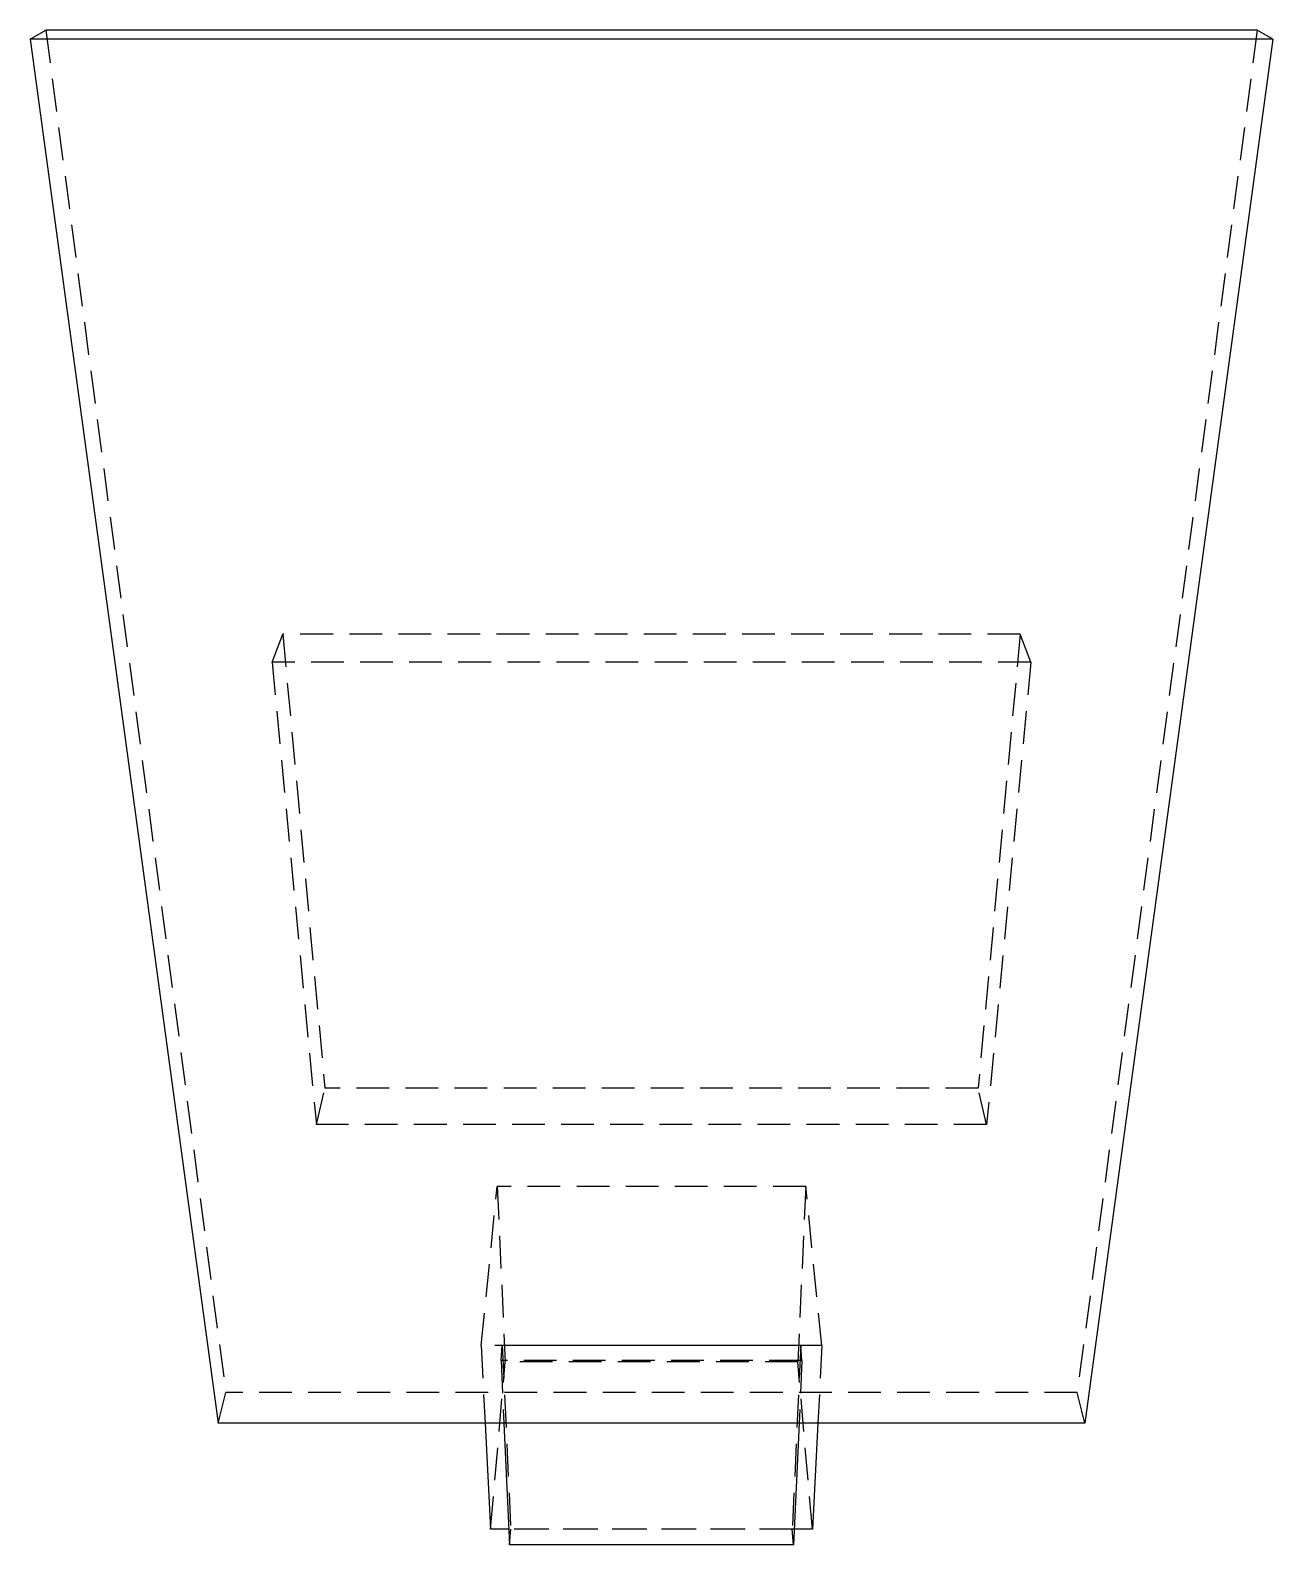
# Model space of a CAD drawing. Header units: millimetres. Extents: x -121 to 121, y -131 to 163.
import ezdxf

# ---------------------------------------------------------------- set-up
doc = ezdxf.new("R2010")
doc.units = ezdxf.units.MM
doc.linetypes.add('HIDDEN', pattern=[9.525, 6.35, -3.175])
doc.layers.add('hidden', color=7, linetype='HIDDEN')
doc.layers.add('visible', color=7, linetype='CONTINUOUS')

msp = doc.modelspace()

# ---------------------------------------------------------------- linework, layer by layer
at = {"layer": 'hidden'}
for p, q in [((-117.54, 163.22), (-82.61, -101.08)), ((117.54, 163.22), (82.61, -101.08)), ((-73.64, 40.6), (-71.55, 46.04)), ((71.55, 46.04), (-71.55, 46.04)), ((-71.55, 46.04), (-63.39, -42.01)), ((71.55, 46.04), (63.39, -42.01)), ((73.64, 40.6), (71.55, 46.04)), ((73.64, 40.6), (-73.64, 40.6)), ((-73.64, 40.6), (-65.03, -49.09)), ((73.64, 40.6), (65.03, -49.09)), ((-65.03, -49.09), (-63.39, -42.01)), ((63.39, -42.01), (-63.39, -42.01)), ((65.03, -49.09), (63.39, -42.01)), ((65.03, -49.09), (-65.03, -49.09)), ((-33.08, -91.96), (-29.93, -61.12)), ((29.93, -61.12), (-29.93, -61.12)), ((-29.93, -61.12), (-28.4, -95.09)), ((29.93, -61.12), (28.4, -95.09)), ((33.08, -91.96), (29.93, -61.12)), ((33.08, -91.96), (-33.08, -91.96)), ((-33.08, -91.96), (-32.3, -107.02)), ((-29.2, -94.83), (-28.95, -91.96)), ((28.95, -91.96), (-28.95, -91.96)), ((-28.95, -91.96), (-27.32, -127.58)), ((28.95, -91.96), (27.32, -127.58)), ((29.2, -94.83), (28.95, -91.96)), ((33.08, -91.96), (32.3, -107.02)), ((-31.22, -127.58), (-28.4, -95.09)), ((29.2, -94.83), (-29.2, -94.83)), ((-29.2, -94.83), (-28.64, -107.02)), ((28.4, -95.09), (-28.4, -95.09)), ((31.22, -127.58), (28.4, -95.09)), ((29.2, -94.83), (28.64, -107.02)), ((-84.08, -107.02), (-82.61, -101.08)), ((82.61, -101.08), (-82.61, -101.08)), ((84.08, -107.02), (82.61, -101.08)), ((27.69, -127.58), (-27.69, -127.58)), ((-27.55, -130.58), (-27.32, -127.58)), ((27.32, -127.58), (-27.32, -127.58)), ((27.55, -130.58), (27.32, -127.58))]:
    msp.add_line(p, q, dxfattribs=at)
at = {"layer": 'visible'}
for p, q in [((-120.55, 161.47), (-117.54, 163.22)), ((117.54, 163.22), (-117.54, 163.22)), ((120.55, 161.47), (117.54, 163.22)), ((120.55, 161.47), (-120.55, 161.47)), ((-120.55, 161.47), (-84.08, -107.02)), ((120.55, 161.47), (84.08, -107.02)), ((84.08, -107.02), (-84.08, -107.02)), ((-32.3, -107.02), (-31.22, -127.58)), ((-28.64, -107.02), (-27.55, -130.58)), ((28.64, -107.02), (27.55, -130.58)), ((32.3, -107.02), (31.22, -127.58)), ((-27.69, -127.58), (-31.22, -127.58)), ((31.22, -127.58), (27.69, -127.58)), ((27.55, -130.58), (-27.55, -130.58))]:
    msp.add_line(p, q, dxfattribs=at)

doc.saveas('drawing.dxf')
